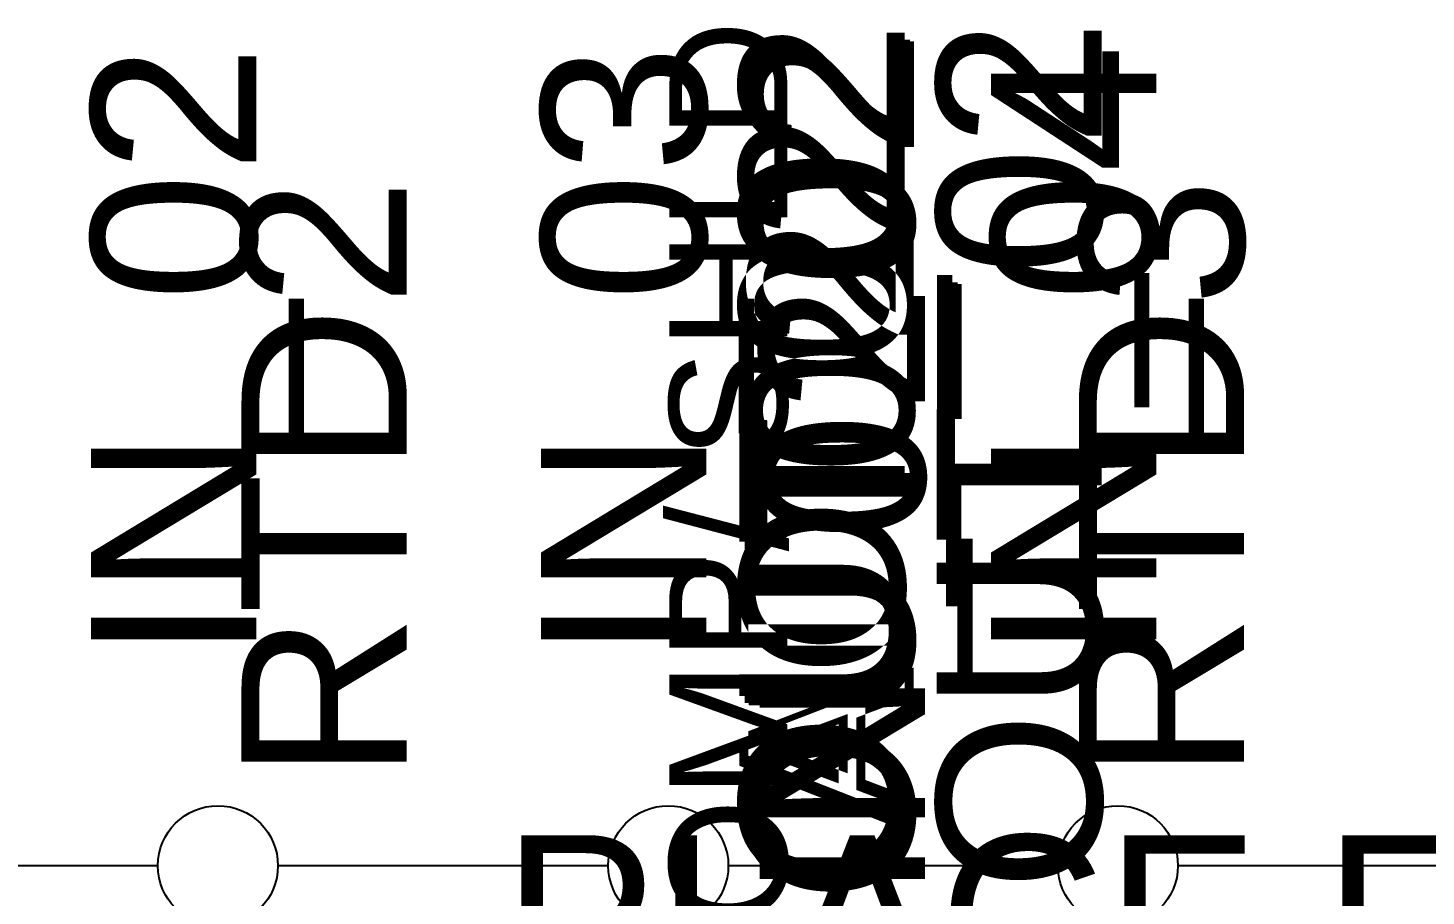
# Model space of a CAD drawing. Extents: x 1 to 47, y 1 to 35.
# Drawn here: x 28.004 to 28.587, y 12.831 to 13.192 of the extents above; entities that cross this region are included whole.
import ezdxf

# ---------------------------------------------------------------- set-up
doc = ezdxf.new("R2010")
doc.units = 0
doc.header["$MEASUREMENT"] = 0
for name, color, linetype in [('5_01__0-__EMPTY', 7, 'CONTINUOUS'), ('5_02__B-___3__DI___4__DO__', 7, 'CONTINUOUS'), ('5_03__1-___4__DI___4__DO__', 7, 'CONTINUOUS'), ('5_04__C-___4__DI___4__DO__', 7, 'CONTINUOUS'), ('5_05__D-___4__DI___3__DO__', 7, 'CONTINUOUS'), ('5_06__2A___8__FORM_A_DO', 7, 'CONTINUOUS'), ('5_07__2B___8__FORM_B_DO', 7, 'CONTINUOUS'), ('5_08__2C___8__DO__6__FORM_', 7, 'CONTINUOUS'), ('5_09__2D___8__DO__2__FORM_', 7, 'CONTINUOUS'), ('5_10__2G___8__DO__4__FORM_', 7, 'CONTINUOUS'), ('5_11__3-___8__DI', 7, 'CONTINUOUS'), ('5_12__4-___14__DI', 7, 'CONTINUOUS'), ('5_13__5-___8__AI', 7, 'CONTINUOUS'), ('5_14__6-___4__AI____4__AO', 7, 'CONTINUOUS'), ('6_01__9-_0-___10__RTD_INPU', 7, 'CONTINUOUS'), ('6_02__9-_B-___10__RTD_INPU', 7, 'CONTINUOUS'), ('6_03__9-_1-___10__RTD_INPU', 7, 'CONTINUOUS'), ('6_04__9-_C-___10__RTD_INPU', 7, 'CONTINUOUS'), ('6_05__9-_D-___10__RTD_INPU', 7, 'CONTINUOUS'), ('6_06__9-_2A___10__RTD_INPU', 7, 'CONTINUOUS'), ('6_07__9-_2B___10__RTD_INPU', 7, 'CONTINUOUS'), ('6_08__9-_2C___10__RTD_INPU', 7, 'CONTINUOUS'), ('6_09__9-_2D___10__RTD_INPU', 7, 'CONTINUOUS'), ('6_10__9-_2G___10__RTD_INPU', 7, 'CONTINUOUS'), ('6_11__9-_3-___10__RTD_INPU', 7, 'CONTINUOUS'), ('6_12__9-_4-___10__RTD_INPU', 7, 'CONTINUOUS'), ('6_13__9-_5-___10__RTD_INPU', 7, 'CONTINUOUS'), ('6_14__9-_6-___10__RTD_INPU', 7, 'CONTINUOUS'), ('6_15__9-_70___10__RTD_INPU', 7, 'CONTINUOUS'), ('6_16__9-_L0___10__RTD_INPU', 7, 'CONTINUOUS'), ('6_17__9-_77___10__RTD_INPU', 7, 'CONTINUOUS'), ('6_18__9-_7-___10__RTD_INPU', 7, 'CONTINUOUS'), ('6_19__9-_L-___10__RTD_INPU', 7, 'CONTINUOUS')]:
    doc.layers.add(name, color=color, linetype=linetype)
doc.styles.add('ARIAL', font='arial.ttf')

msp = doc.modelspace()

# ---------------------------------------------------------------- linework, layer by layer
at = {"layer": '5_12__4-___14__DI'}
for points in [[(28.05854, 12.84317), (27.89612, 12.84317), (27.89612, 12.76975)], [(28.24619, 12.84317), (28.10854, 12.84317)], [(28.43351, 12.84317), (28.29619, 12.84317)], [(28.62117, 12.84317), (28.48351, 12.84317)]]:
    msp.add_lwpolyline(points, dxfattribs=at)
for centre in [(28.08354, 12.84317), (28.27119, 12.84317), (28.45851, 12.84317)]:
    msp.add_circle(centre, 0.025, dxfattribs=at)

# ---------------------------------------------------------------- texts
at = {"layer": '5_01__0-__EMPTY', "style": 'ARIAL'}
msp.add_text('PLACE EXPANSION CARD LABEL HERE', height=0.0688333, dxfattribs=at).set_placement((28.20211, 12.78706))
at = {"layer": '5_02__B-___3__DI___4__DO__', "style": 'ARIAL'}
msp.add_text('OUT_02', height=0.068833, rotation=90, dxfattribs=at).set_placement((28.36961, 12.83176))
at = {"layer": '5_03__1-___4__DI___4__DO__', "style": 'ARIAL'}
msp.add_text('OUT_02', height=0.068833, rotation=90, dxfattribs=at).set_placement((28.37359, 12.82788))
at = {"layer": '5_04__C-___4__DI___4__DO__', "style": 'ARIAL'}
msp.add_text('OUT_02', height=0.068833, rotation=90, dxfattribs=at).set_placement((28.3736, 12.82788))
at = {"layer": '5_05__D-___4__DI___3__DO__', "style": 'ARIAL'}
msp.add_text('OUT_02', height=0.068833, rotation=90, dxfattribs=at).set_placement((28.45179, 12.83263))
at = {"layer": '5_06__2A___8__FORM_A_DO', "style": 'ARIAL'}
msp.add_text('OUT_02', height=0.068833, rotation=90, dxfattribs=at).set_placement((28.37187, 12.82877))
at = {"layer": '5_07__2B___8__FORM_B_DO', "style": 'ARIAL'}
msp.add_text('OUT_02', height=0.068833, rotation=90, dxfattribs=at).set_placement((28.37352, 12.82789))
at = {"layer": '5_08__2C___8__DO__6__FORM_', "style": 'ARIAL'}
msp.add_text('OUT_02', height=0.068833, rotation=90, dxfattribs=at).set_placement((28.37352, 12.82809))
at = {"layer": '5_09__2D___8__DO__2__FORM_', "style": 'ARIAL'}
msp.add_text('OUT_02', height=0.068833, rotation=90, dxfattribs=at).set_placement((28.37359, 12.82785))
at = {"layer": '5_10__2G___8__DO__4__FORM_', "style": 'ARIAL'}
msp.add_text('OUT_02', height=0.068833, rotation=90, dxfattribs=at).set_placement((28.37359, 12.82785))
at = {"layer": '5_11__3-___8__DI', "style": 'ARIAL'}
msp.add_text('IN_02', height=0.068833, rotation=90, dxfattribs=at).set_placement((28.3781, 12.82878))
at = {"layer": '5_12__4-___14__DI', "style": 'ARIAL'}
for s, p in [('IN_04', (28.47451, 12.92869)), ('IN_02', (28.09951, 12.92869)), ('IN_03', (28.28701, 12.92869))]:
    msp.add_text(s, height=0.068833, rotation=90, dxfattribs=at).set_placement(p)
at = {"layer": '5_13__5-___8__AI', "style": 'ARIAL'}
msp.add_text('AI_02', height=0.068833, rotation=90, dxfattribs=at).set_placement((28.37335, 12.86185))
at = {"layer": '5_14__6-___4__AI____4__AO', "style": 'ARIAL'}
msp.add_text('AO_02', height=0.068833, rotation=90, dxfattribs=at).set_placement((28.36964, 12.85765))
at = {"layer": '6_01__9-_0-___10__RTD_INPU', "style": 'ARIAL'}
for s, height, p in [('COMP/ SHLD', 0.049167, (28.32075, 12.76814)), ('RTD2', 0.068833, (28.16218, 12.87861)), ('RTD3', 0.068833, (28.51108, 12.87861))]:
    msp.add_text(s, height=height, rotation=90, dxfattribs=at).set_placement(p)
at = {"layer": '6_02__9-_B-___10__RTD_INPU', "style": 'ARIAL'}
for s, height, p in [('COMP/ SHLD', 0.049167, (28.32075, 12.76814)), ('RTD2', 0.068833, (28.16218, 12.87861)), ('RTD3', 0.068833, (28.51108, 12.87861))]:
    msp.add_text(s, height=height, rotation=90, dxfattribs=at).set_placement(p)
at = {"layer": '6_03__9-_1-___10__RTD_INPU', "style": 'ARIAL'}
for s, height, p in [('COMP/ SHLD', 0.049167, (28.32075, 12.76814)), ('RTD2', 0.068833, (28.16218, 12.87861)), ('RTD3', 0.068833, (28.51108, 12.87861))]:
    msp.add_text(s, height=height, rotation=90, dxfattribs=at).set_placement(p)
at = {"layer": '6_04__9-_C-___10__RTD_INPU', "style": 'ARIAL'}
for s, height, p in [('COMP/ SHLD', 0.049167, (28.32075, 12.76814)), ('RTD2', 0.068833, (28.16218, 12.87861)), ('RTD3', 0.068833, (28.51108, 12.87861))]:
    msp.add_text(s, height=height, rotation=90, dxfattribs=at).set_placement(p)
at = {"layer": '6_05__9-_D-___10__RTD_INPU', "style": 'ARIAL'}
for s, height, p in [('COMP/ SHLD', 0.049167, (28.32075, 12.76814)), ('RTD2', 0.068833, (28.16218, 12.87861)), ('RTD3', 0.068833, (28.51108, 12.87861))]:
    msp.add_text(s, height=height, rotation=90, dxfattribs=at).set_placement(p)
at = {"layer": '6_06__9-_2A___10__RTD_INPU', "style": 'ARIAL'}
for s, height, p in [('COMP/ SHLD', 0.049167, (28.32075, 12.76814)), ('RTD2', 0.068833, (28.16218, 12.87861)), ('RTD3', 0.068833, (28.51108, 12.87861))]:
    msp.add_text(s, height=height, rotation=90, dxfattribs=at).set_placement(p)
at = {"layer": '6_07__9-_2B___10__RTD_INPU', "style": 'ARIAL'}
for s, height, p in [('COMP/ SHLD', 0.049167, (28.32075, 12.76814)), ('RTD2', 0.068833, (28.16218, 12.87861)), ('RTD3', 0.068833, (28.51108, 12.87861))]:
    msp.add_text(s, height=height, rotation=90, dxfattribs=at).set_placement(p)
at = {"layer": '6_08__9-_2C___10__RTD_INPU', "style": 'ARIAL'}
for s, height, p in [('COMP/ SHLD', 0.049167, (28.32075, 12.76814)), ('RTD2', 0.068833, (28.16218, 12.87861)), ('RTD3', 0.068833, (28.51108, 12.87861))]:
    msp.add_text(s, height=height, rotation=90, dxfattribs=at).set_placement(p)
at = {"layer": '6_09__9-_2D___10__RTD_INPU', "style": 'ARIAL'}
for s, height, p in [('COMP/ SHLD', 0.049167, (28.32075, 12.76814)), ('RTD2', 0.068833, (28.16218, 12.87861)), ('RTD3', 0.068833, (28.51108, 12.87861))]:
    msp.add_text(s, height=height, rotation=90, dxfattribs=at).set_placement(p)
at = {"layer": '6_10__9-_2G___10__RTD_INPU', "style": 'ARIAL'}
for s, height, p in [('COMP/ SHLD', 0.049167, (28.32075, 12.76814)), ('RTD2', 0.068833, (28.16218, 12.87861)), ('RTD3', 0.068833, (28.51108, 12.87861))]:
    msp.add_text(s, height=height, rotation=90, dxfattribs=at).set_placement(p)
at = {"layer": '6_11__9-_3-___10__RTD_INPU', "style": 'ARIAL'}
for s, height, p in [('COMP/ SHLD', 0.049167, (28.32075, 12.76814)), ('RTD2', 0.068833, (28.16218, 12.87861)), ('RTD3', 0.068833, (28.51108, 12.87861))]:
    msp.add_text(s, height=height, rotation=90, dxfattribs=at).set_placement(p)
at = {"layer": '6_12__9-_4-___10__RTD_INPU', "style": 'ARIAL'}
for s, height, p in [('COMP/ SHLD', 0.049167, (28.32075, 12.76814)), ('RTD2', 0.068833, (28.16218, 12.87861)), ('RTD3', 0.068833, (28.51108, 12.87861))]:
    msp.add_text(s, height=height, rotation=90, dxfattribs=at).set_placement(p)
at = {"layer": '6_13__9-_5-___10__RTD_INPU', "style": 'ARIAL'}
for s, height, p in [('COMP/ SHLD', 0.049167, (28.32075, 12.76814)), ('RTD2', 0.068833, (28.16218, 12.87861)), ('RTD3', 0.068833, (28.51108, 12.87861))]:
    msp.add_text(s, height=height, rotation=90, dxfattribs=at).set_placement(p)
at = {"layer": '6_14__9-_6-___10__RTD_INPU', "style": 'ARIAL'}
for s, height, p in [('COMP/ SHLD', 0.049167, (28.32075, 12.76814)), ('RTD2', 0.068833, (28.16218, 12.87861)), ('RTD3', 0.068833, (28.51108, 12.87861))]:
    msp.add_text(s, height=height, rotation=90, dxfattribs=at).set_placement(p)
at = {"layer": '6_15__9-_70___10__RTD_INPU', "style": 'ARIAL'}
for s, height, p in [('COMP/ SHLD', 0.049167, (28.32075, 12.76814)), ('RTD2', 0.068833, (28.16218, 12.87861)), ('RTD3', 0.068833, (28.51108, 12.87861))]:
    msp.add_text(s, height=height, rotation=90, dxfattribs=at).set_placement(p)
at = {"layer": '6_16__9-_L0___10__RTD_INPU', "style": 'ARIAL'}
for s, height, p in [('COMP/ SHLD', 0.049167, (28.32075, 12.76814)), ('RTD2', 0.068833, (28.16218, 12.87861)), ('RTD3', 0.068833, (28.51108, 12.87861))]:
    msp.add_text(s, height=height, rotation=90, dxfattribs=at).set_placement(p)
at = {"layer": '6_17__9-_77___10__RTD_INPU', "style": 'ARIAL'}
for s, height, p in [('COMP/ SHLD', 0.049167, (28.32075, 12.76814)), ('RTD2', 0.068833, (28.16218, 12.87861)), ('RTD3', 0.068833, (28.51108, 12.87861))]:
    msp.add_text(s, height=height, rotation=90, dxfattribs=at).set_placement(p)
at = {"layer": '6_18__9-_7-___10__RTD_INPU', "style": 'ARIAL'}
for s, height, p in [('COMP/ SHLD', 0.049167, (28.32075, 12.76814)), ('RTD2', 0.068833, (28.16218, 12.87861)), ('RTD3', 0.068833, (28.51108, 12.87861))]:
    msp.add_text(s, height=height, rotation=90, dxfattribs=at).set_placement(p)
at = {"layer": '6_19__9-_L-___10__RTD_INPU', "style": 'ARIAL'}
for s, height, p in [('COMP/ SHLD', 0.049167, (28.32075, 12.76814)), ('RTD2', 0.068833, (28.16218, 12.87861)), ('RTD3', 0.068833, (28.51108, 12.87861))]:
    msp.add_text(s, height=height, rotation=90, dxfattribs=at).set_placement(p)

doc.saveas('drawing.dxf')
